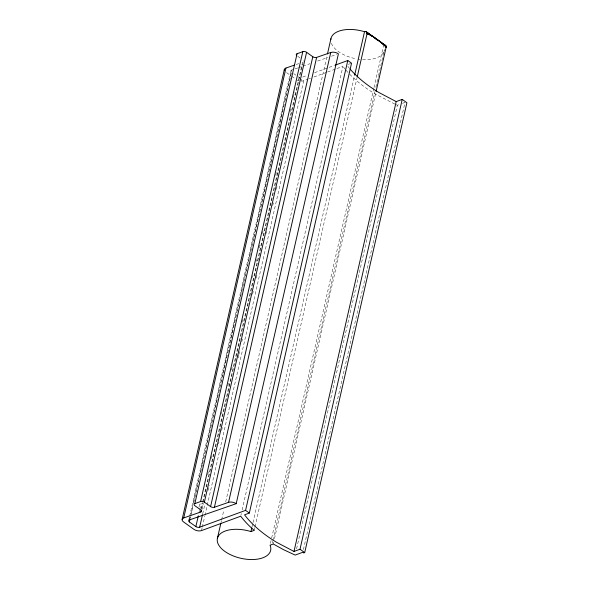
<?xml version="1.0" encoding="UTF-8"?>
<svg xmlns="http://www.w3.org/2000/svg" width="589" height="589" viewBox="0 0 589 589"><rect width="100%" height="100%" fill="white"/><g stroke="black" fill="none" stroke-linecap="round" stroke-linejoin="round"><path stroke-width="0.44" stroke-dasharray="2.94 2.21" d="M188.87 519.719L189.481 517.032M189.68 516.133L290.87 70.754M189.474 519.91L190.085 517.223M190.895 513.637L291.68 70.047L297.732 67.941M190.218 518.379L190.622 516.59M190.829 515.692L192.861 506.731M193.877 502.248L202.432 464.611M202.631 463.72L206.098 448.479M206.297 447.588L222.995 374.103M223.194 373.205L233.377 328.397M233.583 327.506L237.043 312.273M237.249 311.375L253.94 237.89M254.146 236.992L270.837 163.514M271.043 162.616L284.885 101.676M285.091 100.778L291.607 72.101A2.731 1.421 12.8 0 1 291.68 70.047M199.008 506.923L200.024 502.439M198.92 513.144L199.531 510.449M199.737 509.559L201.158 503.286M207.674 474.609L208.69 470.125M211.341 458.478L212.15 454.892M221.516 413.669L221.928 411.88M227.833 385.891L228.444 383.203M231.492 369.759L232.103 367.072M242.285 322.264L243.102 318.678M252.467 277.456L252.872 275.667M256.127 261.325L256.539 259.535M259.182 247.881L259.999 244.302M262.444 233.546L263.055 230.859M275.674 175.294L276.285 172.606M290.134 111.667L290.944 108.089M293.388 97.332L294.61 91.958M201.055 509.08L202.483 502.807M202.682 501.916L303.055 60.115A2.68 1.399 12.8 0 1 303.283 60.299M201.593 508.41L202.815 503.035M203.021 502.137L302.577 63.929M201.983 509.514L203.404 503.242M202.712 513.777L204.95 503.919M208.005 490.482L209.228 485.1M218.593 443.878L218.998 442.089M221.648 430.441L222.664 425.957M238.133 357.854L238.744 355.16M238.95 354.269L239.561 351.581M241.799 341.723L242.41 339.028M252.593 294.228L253.609 289.744M256.259 278.096L257.069 274.511M266.434 233.288L266.846 231.492M272.744 205.509L273.355 202.822M276.41 189.378L277.021 186.691M301.045 80.943L301.458 79.154M201.497 530.601L202.108 527.913M202.314 527.022L204.751 516.266M204.957 515.368L303.703 80.745L307.966 79.176M221.03 522.414L221.442 520.624M221.641 519.726L223.886 509.853M225.72 501.776L327.256 54.873M240.923 515.316L241.335 513.527M242.145 509.941L342.931 66.351L336.105 68.854M251.974 527.081L252.784 523.496M252.99 522.598L354.725 74.796M254.198 530.38L254.809 527.692M255.015 526.794L357.015 77.829M270.439 543.397L271.455 538.913M271.662 538.015L373.809 88.424M374.008 87.525L383.594 45.346M272.309 543.095L272.722 541.306M272.928 540.408L374.869 91.707M375.885 87.224L378.329 76.452M378.536 75.554L380.575 66.586M380.781 65.688L384.242 50.433M273.274 544L273.686 542.211M274.496 538.626L375.892 92.348M296.584 548.808L397.361 105.225L399.916 104.29M303.423 549.589L405.018 102.412L400.763 103.973M302.709 77.049L306.965 75.488M314.622 72.683L334.177 65.504M308.82 78.867L310.528 78.241M313.937 76.99L326.726 72.3M327.58 71.983L335.251 69.171M348.349 64.363L350.742 63.487M296.171 64.503L298.726 63.612M298.601 67.647L302.061 66.439M302.93 66.137L309.851 63.737M317.633 61.028L328.021 57.42M331.482 56.22L336.672 54.416M394.866 104.106L375.127 93.938A118.198 61.58 12.8 0 1 356.669 80.752L352.759 77.24A118.198 61.58 12.8 0 1 349.159 73.662M396.117 104.665L397.361 105.225M297.688 56.286L301.715 59.158M293.764 73.64L295.914 75.178M286.534 72.624L290.959 75.782M291.695 76.305L295.383 78.941M331.371 43.321L331.776 44.271A27.3 14.224 12.8 0 0 349.859 57.185L351.486 57.685A27.3 14.224 12.8 0 0 356.485 58.871M299.61 77.395A2.731 1.421 12.8 0 1 298.071 76.717M303.423 61.911A2.68 1.399 12.8 0 1 302.989 62.132M349.704 68.626A118.198 61.58 12.8 0 1 347.701 66.182M303.703 80.745A5.463 2.842 12.8 0 1 301.288 81.083M299.197 80.803A5.463 2.842 12.8 0 1 297.224 80.111M348.025 72.454A118.198 61.58 12.8 0 1 345.876 70.025M345.36 69.421A118.198 61.58 12.8 0 1 342.931 66.351M383.682 52.134A27.3 14.224 12.8 0 1 361.521 59.548M359.85 59.379A27.3 14.224 12.8 0 1 358.171 59.15M384.367 49.542A27.3 14.224 12.8 0 1 384.013 51.295"/><path stroke-width="0.88" d="M357.221 76.931L366.999 33.875L366.38 31.703L363.685 31.467A27.3 14.224 12.8 0 0 330.804 39.61M376.091 91.45L386.075 47.503L385.898 45.824L384.816 45.11M182.148 519.299L284.354 69.436M350.227 69.23A118.198 61.58 12.8 0 0 356.588 75.834L360.497 79.353A118.198 61.58 12.8 0 0 378.955 92.532L396.198 101.595L402.221 99.386L406.911 102.736L304.704 552.6L303.747 552.946L302.812 552.276L295.155 555.081L283.64 549.721L273.274 544L270.027 545.193L270.233 545.679A27.3 14.224 12.8 0 1 237.927 557.533L236.299 557.032A27.3 14.224 12.8 0 1 218.21 544.118L217.805 543.168A27.3 14.224 12.8 0 1 250.119 531.315L250.951 531.572L254.198 530.38L250.553 527.103A118.198 61.58 12.8 0 1 240.724 516.214L201.497 530.601A5.463 2.842 12.8 0 1 193.914 529.327L183.591 521.957A5.36 2.79 12.8 0 1 183.731 517.922L285.937 68.059L294.463 65.099M335.031 65.195L347.782 60.512L351.537 63.192L249.331 513.056L245.576 510.376L199.656 527.221A2.731 1.421 12.8 0 1 195.865 526.581L189.4 521.964L190.011 519.277M183.731 517.922L200.783 511.996A2.68 1.399 12.8 0 0 200.849 509.978L194.812 505.664A2.731 1.421 12.8 0 1 194.849 503.624L297.055 53.761L302.798 51.655A2.731 1.421 12.8 0 1 306.589 52.296L312.796 56.728A2.783 1.45 12.8 0 0 316.624 57.398L330.753 52.487A5.566 2.901 12.8 0 1 338.403 53.813L236.196 503.676L189.474 519.91A2.731 1.421 12.8 0 0 189.4 521.964M194.849 503.624L200.591 501.519L302.798 51.655M195.865 526.581L198.309 515.831M200.783 511.996L201.188 510.207M236.196 503.676A5.566 2.901 12.8 0 0 228.547 502.351L214.418 507.254A2.783 1.45 12.8 0 1 210.59 506.592L204.383 502.159L306.589 52.296M199.656 527.221L202.506 514.676M210.59 506.592L312.796 56.728M214.418 507.254L316.624 57.398M217.363 538.567L220.831 523.312M327.455 53.982L330.922 38.727M228.547 502.351L330.753 52.487M245.576 510.376L347.782 60.512M250.951 531.572L251.768 527.98M354.725 74.796L364.517 31.725M249.331 513.056L244.553 514.808A118.198 61.58 12.8 0 0 254.382 525.697L258.291 529.209A118.198 61.58 12.8 0 0 276.749 542.395L293.992 551.451L396.198 101.595M293.992 551.451L300.015 549.242L402.221 99.386M366.999 33.875C374.309 36.076 380.354 42.055 386.126 47.017M366.078 31.556L385.707 45.544M365.732 31.489L385.898 45.824M366.962 32.55L371.961 36.209M374.891 38.3L377.829 40.398M381.495 43.019L386.038 46.17M367.035 32.947L369.045 34.383M384.102 45.132L386.112 46.568M367.05 33.396L367.632 33.816M300.015 549.242L304.704 552.6M385.537 46.597L386.075 47.503M296.598 55.432A2.731 1.421 12.8 0 1 297.055 53.761M284.45 70.577A5.36 2.79 12.8 0 1 285.937 68.059M200.591 501.519A2.731 1.421 12.8 0 1 204.383 502.159"/></g></svg>
